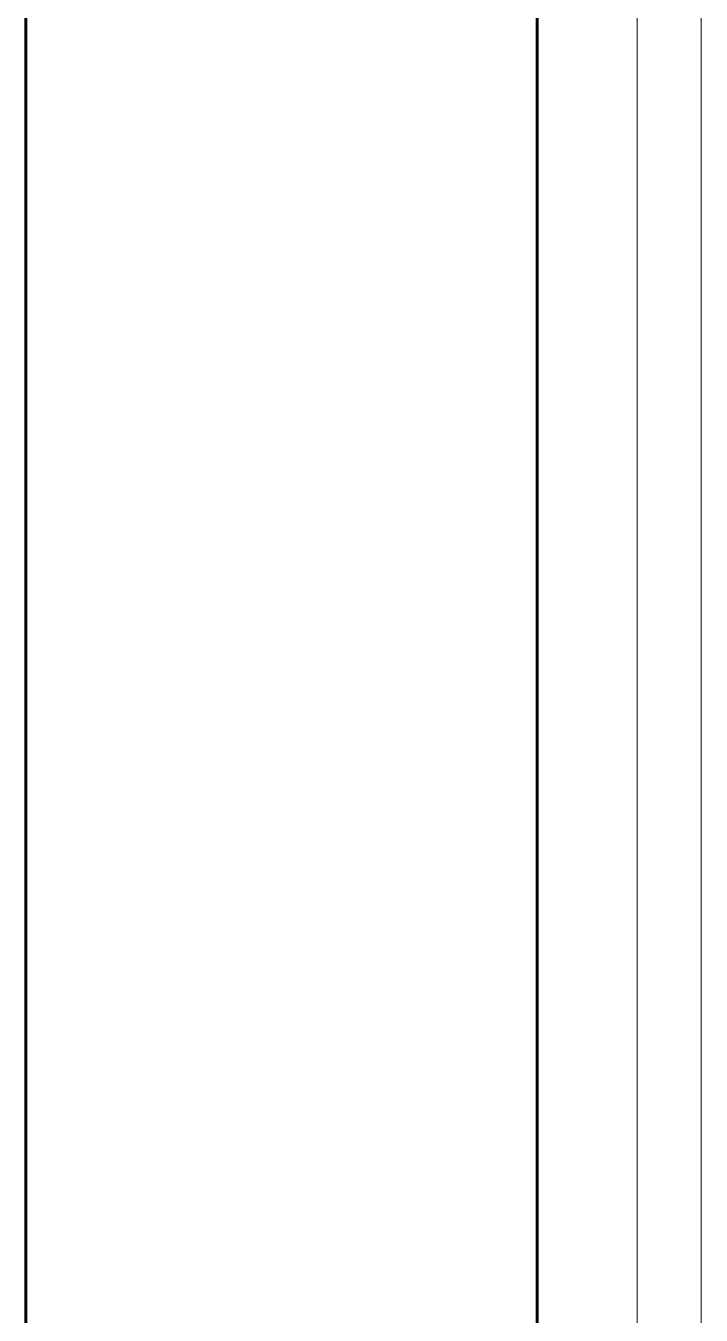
# Model space of a CAD drawing. Header units: inches. Extents: x -827 to 154, y -802 to 207.
# Drawn here: x -826.15 to -815.58, y -56.08 to -35.92 of the extents above; entities that cross this region are included whole.
import ezdxf

# ---------------------------------------------------------------- set-up
doc = ezdxf.new("R2010")
doc.units = ezdxf.units.IN
doc.header["$MEASUREMENT"] = 0
for name, color, linetype, lineweight in [('A-WALL', 113, 'Continuous', 18), ('D0960_-_Workstation__Dental_Lab__Plaster_skp', 8, 'Continuous', 9), ('Q-SPCQ', 7, 'Continuous', 9)]:
    doc.layers.add(name, color=color, linetype=linetype, lineweight=lineweight)

# ---------------------------------------------------------------- blocks, each defined once
blk = doc.blocks.new('D0960_-_Workstation__Dental_Lab__Plaster_skp_2-V2-Level 1')
at = {"layer": 'Q-SPCQ'}
for p, q in [((-0.5, 22.75), (138.448, 22.75)), ((-0.5, 22.75), (138.448, 22.75)), ((138.448, 21.75), (-0.5, 21.75)), ((138.448, 21.75), (-0.5, 21.75))]:
    blk.add_line(p, q, dxfattribs=at)
blk = doc.blocks.new('D0960_-_Workstation__Dental_Lab__Plaster_skp_1-V3-Level 1')
blk.add_blockref('D0960_-_Workstation__Dental_Lab__Plaster_skp_2-V2-Level 1', (0.5, 1.75))
blk = doc.blocks.new('D0960_-_Workstation__Dental_Lab__Plaster_skp-V4-Level 1')
blk.add_blockref('D0960_-_Workstation__Dental_Lab__Plaster_skp_1-V3-Level 1', (0, 0))

msp = doc.modelspace()

# ---------------------------------------------------------------- linework, layer by layer
at = {"layer": 'A-WALL', "lineweight": 60}
for p, q in [((-826.145614, 206.523576), (-826.145614, -765.976424)), ((-818.145614, -227.476424), (-818.145614, 56.523576))]:
    msp.add_line(p, q, dxfattribs=at)

# ---------------------------------------------------------------- block references
at = {"layer": 'D0960_-_Workstation__Dental_Lab__Plaster_skp', "color": 7, "rotation": 89.99999999999997}
msp.add_blockref('D0960_-_Workstation__Dental_Lab__Plaster_skp-V4-Level 1', (-792.082254, -82.424376), dxfattribs=at)

doc.saveas('drawing.dxf')
